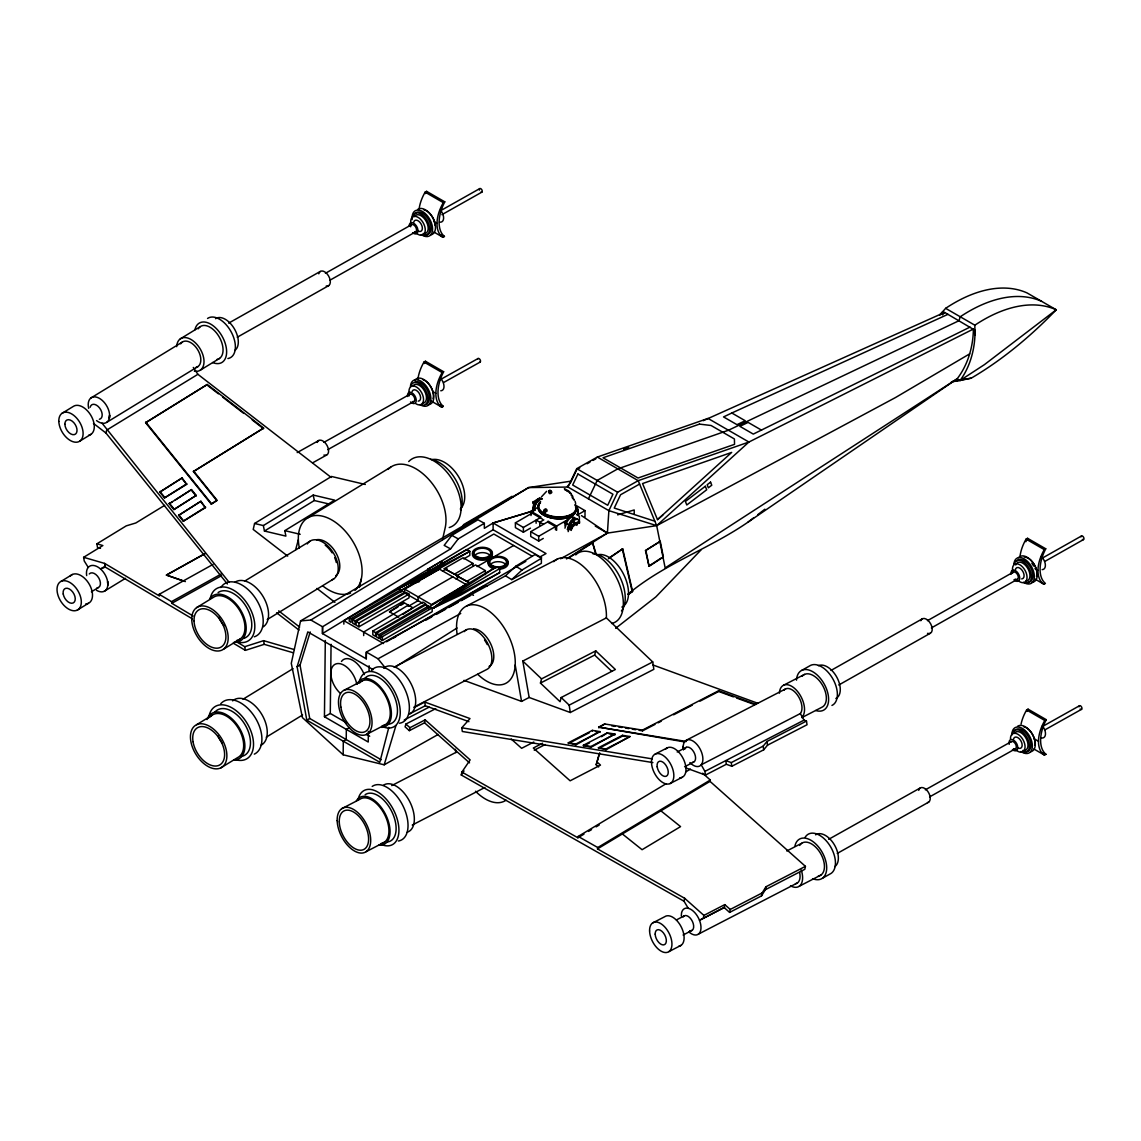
<?xml version="1.0" encoding="UTF-8"?>
<svg xmlns="http://www.w3.org/2000/svg" width="1141" height="1141" viewBox="0 0 1141 1141"><rect width="100%" height="100%" fill="white"/><g stroke="black" fill="none" stroke-linecap="round" stroke-linejoin="round"><path stroke-width="1.5" d="M505.477 575.82L511.724 579.628L541.376 563.369L541.376 558.32L535.129 554.512L515.732 566.236L505.477 575.82L366.347 652.053L366.275 658.842L322.475 633.555L322.546 626.766L450.567 548.892L458.24 538.88L484.34 523.291L477.936 519.768L451.822 535.371L444.163 545.369L450.567 548.892M368.358 731.381L368.243 742.035L324.443 716.748L325.299 640.472M324.443 716.748L330.277 713.453L331.061 644.28M438.244 734.419L384.189 764.812L343.156 754.786L343.313 741.208L346.222 739.568L346.336 729.384L349.26 727.744M366.275 658.842L366.347 652.053L378.028 658.799L385.13 667.67M369.042 671.079L369.099 665.759M951.394 381.893L960.052 380.509A69.43 50.461 89.1 0 0 974.956 335.368L975.027 330.12M974.956 335.368L974.842 325.199L945.632 308.341L939.728 315.044L942.894 311.564M703.255 420.687L944.605 312.392L973.401 329.35A67.676 49.006 -88 0 1 969.665 353.867A68.845 49.862 -88 0 1 957.128 378.812L747.997 522.164C709.502 548.735 664.29 563.768 628.192 594.033M681.305 916.009L681.519 913.014A14.533 8.144 62.7 0 1 693.343 911.203A14.533 8.144 62.7 0 1 700.745 930.129A14.533 8.144 62.7 0 1 688.936 931.955M575.635 510.911L575.82 509.97M109.379 418.191L109.607 415.181A14.533 8.843 58.6 0 0 97.128 397.325A14.533 8.843 58.6 0 0 88.698 408.364M109.365 418.176L109.607 415.181L109.351 418.162A14.533 8.843 58.6 0 1 96.557 420.587M435.762 708.632L405.896 724.064L405.084 726.86L409.348 730.654L409.976 727.701L425.165 719.857L470.149 759.906L461.891 772.058L461.264 774.996L684.029 901.233L688.251 908.322M409.348 730.654L424.538 722.795L425.165 719.857M461.891 772.058L577.902 837.794L578.187 836.439L666.159 783.667M598.64 766.952L596.187 764.77L599.367 753.388M724.649 907.28L699.49 920.288L703.27 918.362L703.897 915.41L684.657 898.281L597.485 848.89L597.77 847.535L710.301 780.016L702.642 773.199M622.415 833.985L642.083 849.703L680.564 826.612L660.91 810.837M684.029 901.233L684.657 898.281M597.485 848.89L710.016 781.371L710.301 780.016M724.15 907.551L724.777 904.613L730.226 909.463L729.598 912.415L724.15 907.551L703.27 918.362M729.598 912.415L761.489 895.913L762.117 892.975L765.939 886.771L805.432 866.347L710.016 781.371M761.489 895.913L765.311 889.723L765.939 886.771M805.432 866.347L804.804 869.299L765.311 889.723M570.8 481.188L528.583 487.578L300.568 620.904L291.283 663.349L302.422 717.603L343.156 754.786M227.401 583.978L105.999 433.081L106.683 430.1L197.892 374.319L331.204 477.451M145.606 422.712L207.263 384.488L263.628 428.089L193.399 471.547L216.847 500.699L211.242 504.122L145.606 422.712L207.263 384.488M159.797 492.099L182.118 477.936L186.668 484.355L164.504 497.918L159.797 492.099L182.118 477.936M164.504 497.918L186.81 483.77M169.196 503.751L191.503 489.589L196.195 495.408L173.888 509.571L169.196 503.751L172.148 501.94M173.888 509.571L196.195 495.408M178.595 515.39L200.902 501.241L205.451 507.659L183.287 521.223L178.595 515.39L200.902 501.241M193.399 471.547L263.628 428.089M183.287 521.223L205.594 507.06M175.115 500.129L191.503 489.589M211.242 504.122L216.975 500.1L193.528 470.948M365.305 484.469L331.461 476.467L254.571 523.491L253.216 529.453L287.703 556.123M359.401 587.458L361.326 579M442.523 539.55L445.204 527.698A43.358 26.371 58.6 0 0 427.119 477.651A43.358 26.371 58.6 0 0 388.068 469.422M548.807 491.229C550.076 493.397 551.773 488.419 548.764 490.972M388.839 727.33L379.81 762.274L306.801 720.142L297.116 666.729L307.799 631.9L373.193 669.667M540.449 683.074L541.561 678.881L595.759 650.869L615.37 669.496L561.172 697.522L560.06 701.715L540.449 683.074L594.646 655.062L595.759 650.869M295.633 549.777L298.329 539.779M384.189 764.812L395.884 725.747M596.187 764.77L599.752 752.974M381.208 759.763L309.724 718.488L300.04 665.089L310.209 631.929M532.776 507.674L533.76 504.579A6.76 3.908 -60 0 1 542.004 498.859M532.562 511.04L532.804 508.344M533.589 510.056L535.086 505.349A6.76 3.908 -60 0 1 542.132 498.974M533.86 510.198L535.343 505.506A6.76 3.908 -60 0 1 539.222 500.029M564.938 528.169L566.435 523.462A6.76 3.908 -60 0 1 574.679 517.743M567.334 529.538L568.831 524.846A6.76 3.908 -60 0 1 577.075 519.112M567.605 529.695L569.102 525.003A6.76 3.908 -60 0 1 577.332 519.269M568.175 531.62L568.931 529.21L571.17 529.424L568.931 529.21M569.373 527.841L570.129 525.445L572.368 525.659L571.598 528.055L569.373 527.841L571.598 528.055M569.445 528.854L570.429 525.759A6.76 3.908 -60 0 1 575.963 519.483A6.76 3.908 -60 0 1 579.557 523.149M569.901 528.155L570.671 525.744M571.07 527.741L572.368 525.659M571.085 530.437L572.54 527.085A3.181 1.84 -60 0 1 572.725 525.63M462.276 527.77L463.546 524.646L511.995 496.321L512.58 496.934M300.568 620.904L310.865 620.019L528.583 487.578L567.99 487.05L576.747 468.637L597.342 457.056L708.019 418.433L748.91 442.038L973.416 329.022M570.5 482.814L576.833 469.507L579.771 467.853M588.428 498.845L597.199 480.432L617.709 468.908L728.471 430.228L959.01 320.707L960.237 316.77A155.019 89.497 -60 0 1 1041.647 301.352M560.602 558.748L607.411 533.104L656.674 525.644L748.91 442.038L638.218 480.661L617.638 492.242L608.88 510.655L607.411 533.104L566.492 558.933M541.476 496.848L546.61 491.315M549.334 491.728C548.55 493.882 552.7 491.115 550.09 491.229M550.732 490.944L549.377 492.142L549.334 491.029L550.732 490.944L548.978 492.013L549.163 490.801M461.264 774.996L464.016 770.945M572.126 497.604L574.023 499.744M726.346 764.27L725.804 760.591L731.281 762.602L763.186 746.1L766.98 741.479L806.487 721.069L807.029 724.749L767.536 745.159L763.728 749.794L731.837 766.281L726.346 764.27L705.466 775.067L686.112 768.007L685.741 765.554M944.605 312.392L944.42 312.62A67.676 22.52 -39.9 0 1 942.495 314.902M567.377 486.408L569.573 483.912M652.894 762.587L462.319 731.481L461.777 727.787L470.006 718.573L424.752 702.043L414.126 707.548M701.116 549.834L655.861 596.9L615.641 628.306M511.724 579.628L521.979 570.044L541.376 558.32M657.501 519.64L731.681 452.406L642.568 483.556L657.501 519.64L662.878 515.033M802.194 716.905L802.423 716.733A18.584 10.412 62.7 0 0 795.976 689.706A18.584 10.412 62.7 0 0 779.389 693.172M747.997 522.164L753.63 517.843M757.838 514.605L764.869 509.214M466.141 584.292L432.824 608.296L429.672 606.484L496.52 566.749L499.687 568.575L499.687 572.625L460.85 595.046L432.824 608.296L457.698 589.441L466.141 584.292L431.455 604.587L404.741 589.17L404.741 592.949L422.555 603.232M609.38 557.721L622.701 548.85L632.599 591.423L628.434 594.318M608.381 558.776L622.701 548.85M628.006 594.247L632.599 591.423M398.737 617.181L389.495 611.833L403.643 602.448L412.899 607.796L402.987 614.357M496.52 566.749L432.824 608.296L499.687 572.625M645.492 550.575L660.24 541.333L663.377 556.993L649.058 566.307L645.492 550.575L660.24 541.333M648.63 566.221L661.509 557.835M597.342 457.056L638.218 480.661L656.674 525.644L665.16 567.933L957.128 378.826L960.052 380.509L984.426 364.635L1056.238 309.781L1027.043 292.923A155.019 89.497 -60 0 0 945.632 308.341M395.656 666.758L457.07 627.992M568.589 558.049L592.635 542.874L596.287 554.355M180.321 338.848L200.26 326.654M62.042 413.299L73.238 406.467A16.516 10.041 58.6 0 1 91.508 416.494A16.516 10.041 58.6 0 1 88.613 435.263M91.08 397.867L182.289 342.086M106.769 422.327L197.978 366.546M79.87 441.096L91.066 434.265M200.374 370.126L219.571 358.388M100.479 548.336L97.498 547.48L96.899 543.815L126.266 525.858L135.822 522.977L164.604 505.377M88.242 567.391L84.234 560.958L83.635 557.307L102.861 545.541L96.899 543.815M61.129 581.34L72.325 574.494M105.115 566.221L100.551 569.017L105.243 567.063L192.059 618.664M91.38 591.822L98.368 587.558M104.23 591.323L125.51 578.302M77.217 610.15A16.516 10.041 58.6 0 0 73.038 584.805A16.516 10.041 58.6 0 0 57.264 592.279A16.516 10.041 58.6 0 0 77.217 610.15L88.413 603.304M263.343 525.573L313.233 495.066L334.684 500.143L284.808 530.651L285.892 536.113L264.441 531.036L263.343 525.573L254.571 523.491M264.441 531.036L314.317 500.528L329.179 504.037M306.815 518.442L390.693 467.154M196.609 607.611L213.381 597.356A24.774 15.075 58.6 0 1 240.78 612.389A24.774 15.075 58.6 0 1 236.458 640.572M244.659 581.126L309.796 541.305M267.222 619.577L333.857 578.829M223.351 649.315L240.123 639.046M196.609 724.706L213.381 714.437A24.774 15.061 58.6 0 1 239.111 729.57A24.774 15.061 58.6 0 1 237.513 757.653L220.741 767.907A24.774 15.061 58.6 0 1 190.804 741.108A24.774 15.061 58.6 0 1 214.465 729.898A24.774 15.061 58.6 0 1 220.741 767.907M243.033 699.219L293.023 668.655M266.267 737.172L302.622 714.951M535.343 510.212L493.112 523.006L484.34 528.34L484.34 523.291M322.475 633.555L493.112 529.752L493.112 523.006L532.975 511.025M401.589 587.33L398.323 588.385L469.821 551.331L466.669 549.52L398.323 588.385L401.475 590.211L469.821 551.331L469.821 555.382L463.745 558.89M440.141 603.86L432.824 608.296L499.687 568.575M685.869 771.829L690.419 769.105M577.902 837.794L583.964 834.142M588.514 831.418L591.551 829.607M596.101 826.868L599.139 825.057M969.665 353.867L895.557 397.51L656.674 525.644L608.88 510.655L567.99 487.05M532.89 503.595L532.89 502.069L539.679 498.146L539.679 499.658M427.989 569.059L441.068 561.515L443.992 563.198L430.913 570.757L427.989 569.059L427.989 570.956M531.007 515.561L531.007 511.282L538.452 506.989M343.855 624.141L343.855 620.633L398.965 588.756M402.017 587.059L405.069 585.29M408.136 583.522L493.839 534.045L531.948 556.052M530.465 528.14L523.391 532.219L515.404 527.613L515.404 522.835L532.162 513.15L542.588 519.184M351.086 618.565L351.086 622.344L349.217 621.26L349.217 617.481L351.086 618.565L400.833 589.84L400.833 592.35M352.683 619.449L402.145 590.895L404.599 592.307L355.136 620.875L352.683 619.449L352.683 623.228L355.136 624.64L355.136 620.875M404.741 589.17L439.442 569.145L466.141 584.563M444.263 568.646L458.097 576.105L444.263 568.646L463.132 557.764L472.987 563.454L472.987 566.15M442.48 571.17L447.03 568.532M356.12 621.403L406.225 592.479L409.034 594.104L409.034 597.87L358.93 626.808L356.12 625.182L356.12 621.403L358.93 623.029L409.034 594.104M515.404 522.835L523.391 527.442L540.149 517.772M543.815 519.882L539.779 522.207L539.779 525.402M454.132 574.351L472.987 563.454M389.495 611.833L397.981 606.941M400.819 605.3L403.643 603.66M543.273 538.424L538.709 541.062L530.722 536.455L530.722 531.677L547.48 521.993L555.453 526.614L555.453 529.795M452.792 576.861L418.105 596.886L418.105 600.665L408.278 606.342L408.278 605.115L363.679 632.071L363.679 635.594M469.179 582.68L456.671 575.806L475.526 564.923L485.396 570.614L485.396 574.665M455.83 578.872L458.882 577.118M477.138 566.578L513.65 545.498M372.822 631.044L422.926 602.12L425.721 603.732L375.617 632.67L372.822 631.044L372.822 634.824L375.617 636.436L375.617 632.67M530.722 531.677L538.709 536.284L555.453 526.614M548.079 521.137L556.608 526.058L565.537 520.909M575.264 504.807A24.161 13.949 0 0 1 577.859 513.792L576.533 514.562L579.371 516.203L579.371 522.578L572.582 526.5L572.582 524.974L579.371 521.052M577.859 513.792L577.859 514.734L585.005 510.612L585.005 516.802M382.007 636.692L379.012 638.432L376.559 637.02L376.559 633.241L426.021 604.673L428.474 606.099L428.474 608.609M466.541 581.511L485.396 570.614M376.559 633.241L379.012 634.653L428.474 606.099M380.552 635.58L382.42 636.649L432.182 607.925L432.182 611.704L382.42 640.429L380.552 639.359L380.552 635.58L430.314 606.855M386.571 641.755L525.83 561.358M461.221 600.665L470.548 595.531L470.548 593.648L483.627 586.089L487.193 586.217M1019.983 556.623A29.88 17.243 -60 0 1 1026.087 539.123L1027.542 538.295L1045.741 548.792A32.547 18.784 -60 0 0 1045.413 583.436L1043.972 584.249L1034.858 579M801.909 670.295L810.652 665.346A22.706 13.264 60.5 0 1 833.344 679.765A22.706 13.264 60.5 0 1 831.946 705.438M1026.087 539.123L1044.3 549.62L1045.741 548.792M831.019 670.423L922.484 618.736M927.49 620.647L1013.436 572.069M1041.633 558.505L1081.525 535.956M1045.099 561.272L1083.465 539.593M931.37 627.935L1017.301 579.357M838.763 685.014L930.229 633.312M1021.067 724.05A29.88 17.243 -60 0 1 1026.615 709.987L1028.07 709.16L1046.268 719.671A32.547 18.784 -60 0 0 1045.94 754.301L1044.486 755.114L1033.874 748.995M1026.615 709.987L1044.814 720.484L1046.268 719.671M419.018 209.644A29.88 17.258 -60 0 1 425.137 192.144L426.591 191.331L444.776 201.843A32.547 18.798 -60 0 0 444.448 236.472L442.993 237.285L433.894 232.037M228.656 323.131L320.222 271.487M425.137 192.144L443.321 202.656L444.776 201.843M325.427 273.284L411.459 224.763M441.325 210.272L479.719 188.622M441.924 214.665L481.859 192.144M329.72 280.329L415.738 231.808M237.228 337.237L328.793 285.592M417.877 379.554A29.88 17.258 -60 0 1 423.996 362.054L425.45 361.241L443.635 371.752A32.547 18.798 -60 0 0 443.307 406.381L441.852 407.209L431.255 401.076M423.996 362.054L442.18 372.565L443.635 371.752M587.087 463.745L590.011 462.091M592.949 460.451L595.873 458.796M401.475 590.211L439.442 569.145M297.116 666.729L300.04 665.089M639.616 484.055L620.576 494.752L614.243 508.059L654.848 521.209M306.801 720.142L309.724 718.488M828.694 839.305L920.131 788.017M925.337 789.829L1011.254 741.65M1043.116 726.147L1079.429 705.78M1045.256 729.67L1081.568 709.303M929.615 796.889L1015.533 748.71M837.237 853.425L928.674 802.137M822.376 878.299L831.119 873.393A22.706 13.321 60.7 0 0 828.723 843.898A22.706 13.321 60.7 0 0 805.189 837.209M297.188 452.578L318.909 440.426M323.916 442.351L409.947 394.244M440.241 379.668L478.108 358.488M443.678 382.477L480.047 362.139M327.767 449.654L413.812 401.546M312.648 462.832L326.626 455.031M166.472 575.05L204.924 553.685L166.472 575.05L185.384 581.596M83.635 557.307L104.63 563.412L159.469 596.001L159.198 594.318L213.039 564.396M159.198 594.318L171.507 601.635L221.297 573.98M171.507 601.635L171.792 603.318L221.568 575.663M392.832 638.375L395.941 636.664M425.479 620.376L431.697 616.953M436.361 614.386L445.675 609.237M448.784 607.525L458.111 602.391M539.807 557.008L546.054 553.57L493.112 523.006M378.028 658.799L460.736 613.473M466.512 606.042L557.664 558.933M344.183 690.191L362.41 680.763M394.144 667.157L466.812 629.59M414.083 707.035L486.765 669.467A22.292 12.494 62.7 0 0 486.736 641.713A22.292 12.494 62.7 0 0 464.216 631.629M366.347 734.504A24.774 13.892 62.7 0 0 360.642 696.195A24.774 13.892 62.7 0 0 338.806 706.336A24.774 13.892 62.7 0 0 366.347 734.504L384.574 725.077M410.118 713.581L425.308 705.737L468.937 721.668M404.199 720.014L429.144 707.12M529.153 697.479L522.806 661.067L606.356 617.88L652.738 661.951L653.836 669.325L570.286 712.512L529.153 697.479L521.565 701.401L463.973 680.364M341.644 808.712L359.871 799.285A24.774 13.892 62.7 0 1 385.102 815.573A24.774 13.892 62.7 0 1 381.065 843.556M391.72 785.593L456.486 752.104M561.172 697.522L569.188 705.138L652.738 661.951M533.788 742.035L521.637 748.311L511.225 739.04M542.645 743.205L533.318 748.025L570.129 780.801L600.494 765.098L596.814 761.817M534.245 750.179L545.141 744.545M568.275 742.82L592.364 730.368L599.895 731.595L575.92 744.788L568.275 742.82L575.806 744.046L599.895 731.595M684.728 741.935L598.654 727.117L604.744 723.965L642.426 730.126L718.588 690.761L756.084 704.453M568.389 743.561L589.469 732.665M598.768 727.858L604.744 723.965M412.258 825.043L484.911 787.461M366.218 851.628L384.446 842.201M583.336 745.287L607.426 732.836L614.956 734.062L590.981 747.255L583.336 745.287L590.867 746.528L614.956 734.062M583.45 746.029L589.469 742.905M601.521 736.687L607.426 732.836M598.397 747.754L622.487 735.303L630.017 736.53L606.042 749.723L598.397 747.754L605.928 748.995L630.017 736.53M598.512 748.496L622.601 736.045L625.61 736.53M639.117 730.297L642.54 730.853L654.977 724.435M658.086 722.824L661.195 721.226M673.618 714.794L692.273 705.152M700.046 701.13L718.687 691.489L733.363 696.851M783.639 685.199L804.491 674.417M655.276 754.044L667.428 747.769M686.54 740.11L785.65 688.893M677.198 752.005L686.312 747.298M684.586 766.781L693.699 762.074M783.953 690.219A14.533 8.144 62.7 0 1 797.602 695.211A14.533 8.144 62.7 0 1 800.34 713.553L701.23 764.784L704.91 771.387L705.466 775.067M670.052 783.582A16.516 9.256 62.7 0 0 666.244 758.052A16.516 9.256 62.7 0 0 651.696 764.812A16.516 9.256 62.7 0 0 670.052 783.582L682.204 777.306M801.809 717.632L821.919 707.235A18.584 10.854 60.5 0 0 821.834 684.115A18.584 10.854 60.5 0 0 802.237 676.171M704.91 771.387L804.02 720.156L806.487 721.069M786.777 850.986L801.667 843.285M652.581 922.983L664.732 916.708A16.516 9.256 62.7 0 1 681.548 927.562A16.516 9.256 62.7 0 1 678.852 946.217M676.413 919.931L684.015 915.995M703.897 915.41L724.777 904.613M730.226 909.463L762.117 892.975M683.088 935.021L692.202 930.3M698.349 934.165L797.431 882.934M668.954 951.594L681.106 945.318M799.242 886.257L820.907 875.061M415.41 579.685L398.323 588.385L403.244 586.317M761.546 430.157L748.125 422.412L739.867 426.335L753.288 434.093L970.064 327.082M731.809 412.999L723.551 416.921L736.972 424.666L745.23 420.744L731.809 412.999L947.957 314.317M439.442 568.874L398.323 588.385L430.984 574.023M623.656 449.269L628.705 447.5M413.028 583.621L419.56 581.511M237.157 642.183L244.759 646.69L263.614 640.672L294.121 649.529M233.178 643.11L245.358 650.356L264.227 644.337L293.023 652.695M617.638 514.848L634.211 509.956L634.211 513.336M960.052 380.509L971.248 378.156A329.578 190.29 -60 0 0 1056.238 309.781A155.019 89.497 -60 0 0 974.842 325.199M549.705 490.516L550.59 490.858M952.621 381.394L971.248 378.156M194.384 371.253L197.635 371.253A18.584 11.296 58.6 0 0 197.25 344.796A18.584 11.296 58.6 0 0 176.698 346.664M483.627 586.089L487.136 586.289M592.635 542.874L595.673 554.284M611.704 725.819L615.127 726.389M618.55 726.945L621.988 727.502M625.411 728.058L628.834 728.628M632.257 729.185L635.694 729.741M461.777 727.787L652.338 758.893M598.654 727.117L686.369 741.493M595.488 731.595L600.009 732.337M609.037 733.82L615.07 734.804M567.662 523.847L564.381 523.091L567.662 524.461M284.808 530.651L300.197 534.288M545.198 510.498L543.915 510.883L545.441 511.952L544.77 509.884L543.772 510.212L544.029 511.567M166.472 575.121L183.829 581.126M652.88 664.946L757.981 703.341M736.63 698.05L754.558 704.596M456.671 575.806L469.094 582.452M567.933 491.101L566.863 491.072M451.822 535.371L458.24 538.88M578.187 836.439L597.77 847.535M1034.93 568.66L1037.968 570.414M576.747 468.637L617.638 492.242M1033.946 738.655L1038.495 741.279M1042.903 752.547L1045.94 754.301M575.05 504.864L585.005 510.612M595.288 526.101L607.411 533.104L581.482 515.618M532.89 502.069L535.714 503.694M571.213 526.315L572.54 527.085M570.628 526.928L571.955 527.698M531.007 511.282L540.962 517.03M543.458 524.318L536.113 520.096L536.113 523.277M493.112 529.752L541.647 557.764M470.548 593.648L473.472 595.331M425.522 604.944L429.972 607.511M343.855 620.633L383.504 643.524M310.865 620.019L322.546 626.766L322.546 633.512M330.277 713.453L346.336 722.738M366.774 734.533L369.698 736.216M433.951 221.696L436.989 223.451M441.41 234.718L444.448 236.472M432.824 391.62L435.862 393.36M440.283 404.627L443.307 406.381M171.792 603.318L193.071 615.969M515.732 566.236L521.979 570.044M544.371 511.667L545.583 511.582L545.355 510.769M207.134 385.087L218.402 393.802M222.623 397.082L243.76 413.427M252.218 419.959L263.485 428.688M316.941 588.428L334.912 602.334M93.462 423.382L105.999 433.081M278.675 610.863L299.627 627.065M276.607 612.76L298.956 630.046M424.538 722.795L469.522 762.858M405.896 724.064L409.976 727.701M594.646 655.062L611.804 671.364M522.806 661.067L541.561 678.881M569.901 492.627L570.557 493.425M574.137 500.015L572.511 497.062M145.748 422.113L211.385 503.523M181.975 478.535L186.668 484.355M191.374 490.188L196.067 496.007M200.759 501.84L205.451 507.659M159.94 491.5L164.632 497.319M169.324 503.152L174.031 508.972M178.723 514.805L183.416 520.624M229.184 582.381L102.077 423.211M565.38 490.33L564.353 488.762L565.137 489.118A30.08 15.703 4.4 0 1 569.516 491.628L572.796 496.492A22.706 11.852 4.4 0 0 571.17 495.351M567.319 491.072L570.914 493.454M193.3 367.431L197.892 374.319M545.526 510.712C543.316 507.845 544.585 513.607 545.455 511.054M800.34 713.553L804.02 720.156M575.093 501.227L575.677 503.566M622.273 548.778L632.157 591.352M645.92 550.647L649.058 566.307M313.233 495.066L314.317 500.528M515.204 664.989L521.565 701.401M263.614 640.672L264.227 644.337M244.759 646.69L245.358 650.356M104.63 563.412L105.243 567.063M766.98 741.479L767.536 745.159M763.186 746.1L763.728 749.794M731.281 762.602L731.837 766.281M718.588 690.761L718.687 691.489M642.426 730.126L642.54 730.853M622.487 735.303L622.601 736.045M605.928 748.995L606.042 749.723M592.364 730.368L592.479 731.096M590.867 746.528L590.981 747.255M575.806 744.046L575.92 744.788M569.188 705.138L570.286 712.512M424.752 702.043L425.308 705.737M683.388 749.58L683.217 746.342A14.533 8.144 62.7 0 1 694.527 742.121A14.533 8.144 62.7 0 1 702.614 761.789A14.533 8.144 62.7 0 1 689.891 762.587M556.608 526.058L556.608 530.337M538.709 536.284L538.709 541.062M523.391 527.442L523.391 532.219M441.068 561.515L441.068 563.397M382.42 636.649L382.42 640.429M379.012 634.653L379.012 638.432M358.93 623.029L358.93 626.808M371.467 670.537A30.565 17.129 62.7 0 1 403.614 686.668A30.565 17.129 62.7 0 1 399.436 723.237M1024.304 557.093A12.394 7.231 60.5 0 1 1033.96 563.982A12.394 7.231 60.5 0 1 1036.527 576.39M341.459 661.466A18.584 10.868 60.7 0 1 364.207 674.616M365.134 794.707A26.428 14.819 62.7 0 1 392.033 812.092A26.428 14.819 62.7 0 1 387.74 841.93M683.159 916.936A8.258 4.635 62.7 0 1 692.416 921.429A8.258 4.635 62.7 0 1 689.749 930.685M356.349 800.854A26.428 14.819 62.7 0 1 385.458 814.203A26.428 14.819 62.7 0 1 378.883 845.11M372.194 786.42A30.565 17.129 62.7 0 1 403.301 806.516A30.565 17.129 62.7 0 1 398.337 841.017M358.06 799.641A30.565 17.129 62.7 0 1 380.195 793.623A30.565 17.129 62.7 0 1 398.922 829.307A30.565 17.129 62.7 0 1 381.665 844.625M340.417 693.386A18.584 10.868 60.7 0 1 334.812 664.433A18.584 10.868 60.7 0 1 356.719 683.972M383.347 785.293A26.428 14.819 62.7 0 1 409.747 801.638A26.428 14.819 62.7 0 1 407.251 832.203M506.048 800.169A43.358 24.303 62.7 0 1 475.497 791.241M455.83 752.604A43.358 24.303 62.7 0 1 455.402 749.238M1041.391 556.637A8.258 4.821 60.5 0 1 1045.37 564.866A8.258 4.821 60.5 0 1 1042.147 569.63M1031.878 563.312A12.394 7.231 60.5 0 1 1033.603 566.05M1042.403 725.947A8.258 4.849 60.7 0 1 1045.47 734.362A8.258 4.849 60.7 0 1 1041.362 737.956M794.963 845.895A22.706 13.321 60.7 0 1 812.406 841.188A22.706 13.321 60.7 0 1 826.697 867.788A22.706 13.321 60.7 0 1 812.563 878.656M1011.924 734.961A14.448 8.472 60.7 0 1 1021.794 728.101A14.448 8.472 60.7 0 1 1032.363 745.572A14.448 8.472 60.7 0 1 1022.493 752.432M815.601 834.827A18.584 10.897 60.7 0 1 834.185 844.468A18.584 10.897 60.7 0 1 834.827 866.59M799.641 872.551A14.533 8.144 62.7 0 1 795.448 883.719M799.67 845.452A18.584 10.897 60.7 0 1 820.265 852.926A18.584 10.897 60.7 0 1 818.254 876.131M684.7 749.266A8.258 4.635 62.7 0 1 693.685 751.791A8.258 4.635 62.7 0 1 692.487 762.316M665.503 749.28A16.516 9.256 62.7 0 1 683.217 758.637A16.516 9.256 62.7 0 1 679.779 777.805M918.719 790.356A8.258 4.849 60.7 0 1 927.804 791.412A8.258 4.849 60.7 0 1 927.505 802.622M801.239 869.998A18.584 10.412 62.7 0 1 790.485 885.801M1081.04 536.855A2.068 1.212 60.5 0 1 1082.581 536.127A2.068 1.212 60.5 0 1 1083.95 538.709A2.068 1.212 60.5 0 1 1082.395 539.422M1010.47 738.94A10.326 6.047 60.7 0 1 1018.157 734.405A10.326 6.047 60.7 0 1 1025.003 747.968A10.326 6.047 60.7 0 1 1016.118 750.136M1010.812 742.121A4.136 2.425 60.7 0 1 1015.875 744.745A4.136 2.425 60.7 0 1 1013.493 748.653M457.113 634.296A43.358 24.303 62.7 0 1 484.797 608.296A43.358 24.303 62.7 0 1 515.047 666.986A43.358 24.303 62.7 0 1 477.708 674.274M359.957 679.722A30.565 17.129 62.7 0 1 395.114 692.558A30.565 17.129 62.7 0 1 383.633 727.059M1079.044 706.792A2.068 1.212 60.7 0 1 1080.57 705.88A2.068 1.212 60.7 0 1 1081.939 708.59A2.068 1.212 60.7 0 1 1080.17 709.032M1014.235 733.463A10.326 6.047 60.7 0 1 1026.33 738.798A10.326 6.047 60.7 0 1 1022.821 750.464M1012.153 733.991A12.394 7.26 60.7 0 1 1021.908 731.609A12.394 7.26 60.7 0 1 1029.439 746.528A12.394 7.26 60.7 0 1 1020.981 751.52M1012.595 573.067A4.136 2.41 60.5 0 1 1016.046 572.782A4.136 2.41 60.5 0 1 1018.257 577.845A4.136 2.41 60.5 0 1 1015.19 579.015M575.692 554.911A39.236 21.979 62.7 0 1 616.154 577.089A39.236 21.979 62.7 0 1 611.59 623.485M1009.2 744.331A6.19 3.637 60.7 0 1 1012.866 739.782A6.19 3.637 60.7 0 1 1017.772 747.897A6.19 3.637 60.7 0 1 1012.409 749.623M1013.493 739.183A6.19 3.637 60.7 0 1 1018.385 737.985A6.19 3.637 60.7 0 1 1022.151 745.444A6.19 3.637 60.7 0 1 1017.915 747.94M1014.406 731.124A12.394 7.26 60.7 0 1 1028.911 737.528A12.394 7.26 60.7 0 1 1024.704 751.52M1017.587 726.275A14.448 8.472 60.7 0 1 1032.962 735.432A14.448 8.472 60.7 0 1 1030.48 751.819M364.678 678.567A26.428 14.804 62.7 0 1 393.017 693.543A26.428 14.804 62.7 0 1 387.512 724.221M357.104 684.144A26.428 14.804 62.7 0 1 385.858 694.641A26.428 14.804 62.7 0 1 381.436 727.359M473.629 628.862A20.652 11.567 62.7 0 1 491.443 645.535A20.652 11.567 62.7 0 1 489.061 666.415M383.818 668.17A26.428 14.804 62.7 0 1 410.161 682.076A26.428 14.804 62.7 0 1 409.619 713.995M484.54 640.044A20.652 11.567 62.7 0 1 487.293 644.651M592.949 553.799A33.032 18.513 62.7 0 1 619.677 576.562A33.032 18.513 62.7 0 1 621.488 610.877M1011.083 574.308A6.19 3.623 60.5 0 1 1015.262 570.543A6.19 3.623 60.5 0 1 1022.165 570.343A6.19 3.623 60.5 0 1 1021.708 578.915M1015.262 570.543A6.19 3.623 60.5 0 1 1019.712 578.915A6.19 3.623 60.5 0 1 1013.978 579.771M597.342 554.868A28.91 16.202 62.7 0 1 624.198 575.52A28.91 16.202 62.7 0 1 621.874 607.069M818.425 665.702A18.584 10.854 60.5 0 1 836.981 677.497A18.584 10.854 60.5 0 1 835.854 698.506M920.816 620.733A8.258 4.821 60.5 0 1 930.742 623.97A8.258 4.821 60.5 0 1 927.519 633.355M1023.677 726.731A12.394 7.26 60.7 0 1 1034.773 745.073M489.931 565.594A8.329 4.806 0 0 1 497.476 561.686A8.329 4.806 0 0 1 505.976 564.895M359.529 683.031A24.774 13.892 62.7 0 1 385.601 696.11A24.774 13.892 62.7 0 1 382.206 725.762M553.727 561.686A43.358 24.303 62.7 0 1 587.358 570.4A43.358 24.303 62.7 0 1 606.356 617.88M1018.514 557.721A14.448 8.443 60.5 0 1 1034.702 565.537A14.448 8.443 60.5 0 1 1031.607 582.366M1014.349 563.654A12.394 7.231 60.5 0 1 1029.239 568.518A12.394 7.231 60.5 0 1 1024.418 582.595M1015.747 564.98A10.326 6.033 60.5 0 1 1027.456 567.861A10.326 6.033 60.5 0 1 1025.93 581.054M796.504 680.15A22.706 13.264 60.5 0 1 812.135 671.364A22.706 13.264 60.5 0 1 828.509 697.237A22.706 13.264 60.5 0 1 815.744 710.515M1013.921 564.282A14.448 8.443 60.5 0 1 1024.746 559.204A14.448 8.443 60.5 0 1 1034.331 577.246A14.448 8.443 60.5 0 1 1023.506 582.324M1012.595 570.899A10.326 6.033 60.5 0 1 1019.555 564.61A10.326 6.033 60.5 0 1 1026.971 578.573A10.326 6.033 60.5 0 1 1017.43 580.013M1043.972 584.249A29.88 17.243 -60 0 1 1044.3 549.62M1044.486 755.114A29.88 17.243 -60 0 1 1044.814 720.484M496.264 567.776A9.998 5.776 0 0 1 489.988 558.748A9.998 5.776 0 0 1 506.818 559.275A9.998 5.776 0 0 1 498.874 567.861M506.362 560.26A9.998 5.776 0 0 1 498.874 569.273M493.796 568.717A9.998 5.776 0 0 1 489.104 561.03M1025.887 541.718A32.547 18.784 -60 0 1 1027.542 538.295M1016.816 561.001A12.394 7.231 60.5 0 1 1030.694 567.69A12.394 7.231 60.5 0 1 1028.041 582.124M1026.943 711.442A32.547 18.784 -60 0 1 1028.07 709.16M578.002 510.626A24.161 13.949 0 0 1 577.859 514.734M575.264 505.748A24.161 13.949 0 0 1 577.703 509.613M198.277 328.808A18.584 10.839 60.6 0 1 218.83 336.281A18.584 10.839 60.6 0 1 216.933 359.458M220.841 587.558A30.565 18.584 58.6 0 1 255.284 597.927A30.565 18.584 58.6 0 1 254.315 636.821M423.853 209.801A12.394 7.231 60.6 0 1 435.206 225.576M317.241 442.437A8.258 4.835 60.8 0 1 327.153 445.66A8.258 4.835 60.8 0 1 323.916 455.074M89.283 573.952A8.258 5.02 58.6 0 1 98.91 578.187A8.258 5.02 58.6 0 1 97.056 587.872M407.594 396.498A6.19 3.623 60.8 0 1 411.773 392.704A6.19 3.623 60.8 0 1 416.208 401.09A6.19 3.623 60.8 0 1 410.475 401.974M412.115 391.477A6.19 3.623 60.8 0 1 419.146 393.203A6.19 3.623 60.8 0 1 418.205 401.133M214.836 712.155A26.428 16.074 58.6 0 1 245.044 724.72A26.428 16.074 58.6 0 1 241.193 756.512M207.02 719.543A26.428 16.074 58.6 0 1 238.227 726.189A26.428 16.074 58.6 0 1 234.119 760.091M232.621 700.874A26.428 16.074 58.6 0 1 261.218 713.467A26.428 16.074 58.6 0 1 260.704 745.401M96.486 590.296A14.533 8.843 58.6 0 0 107.824 584.919L107.653 581.696A14.533 8.843 58.6 0 0 95.031 565.765A14.533 8.843 58.6 0 0 86.673 575.592M210.258 716.848A24.774 15.061 58.6 0 1 212.24 715.079M220.698 703.826A30.565 18.584 58.6 0 1 254.201 716.092A30.565 18.584 58.6 0 1 254.315 754.144M208.746 717.86A30.565 18.584 58.6 0 1 231.452 707.577A30.565 18.584 58.6 0 1 253.43 741.935A30.565 18.584 58.6 0 1 235.502 759.692M410.888 385.872A12.394 7.26 60.8 0 1 425.764 390.721A12.394 7.26 60.8 0 1 420.901 404.841M222.224 742.991A21.679 13.179 58.6 0 1 217.817 735.774M70.243 576.105A16.516 10.041 58.6 0 1 89.469 584.577A16.516 10.041 58.6 0 1 85.775 603.931M409.106 393.117A10.326 6.047 60.8 0 1 415.452 386.499A10.326 6.047 60.8 0 1 423.553 399.336A10.326 6.047 60.8 0 1 415.795 403.714M413.113 385.658A10.326 6.047 60.8 0 1 424.666 391.235A10.326 6.047 60.8 0 1 422.412 403.286M408.963 396.041A4.136 2.425 60.8 0 1 411.815 394.444A4.136 2.425 60.8 0 1 414.782 399.15A4.136 2.425 60.8 0 1 412.457 401.575M410.674 226.774A4.136 2.41 60.6 0 1 413.227 224.691A4.136 2.41 60.6 0 1 416.451 229.17A4.136 2.41 60.6 0 1 414.468 232.022M440.041 377.757A8.258 4.835 60.8 0 1 443.992 386A8.258 4.835 60.8 0 1 440.768 390.778M90.196 407.223A8.258 5.02 58.6 0 1 99.638 408.064A8.258 5.02 58.6 0 1 99.367 419.26M408.72 461.563A39.236 23.861 58.6 0 1 452.578 479.99A39.236 23.861 58.6 0 1 449.212 527.541M479.391 190.105A2.068 1.198 60.6 0 1 480.475 188.55A2.068 1.198 60.6 0 1 482.229 190.989A2.068 1.198 60.6 0 1 480.846 192.116M210.415 597.827A30.565 18.584 58.6 0 1 234.433 590.71A30.565 18.584 58.6 0 1 254.814 625.453A30.565 18.584 58.6 0 1 236.13 641.641M307.314 543.943A22.292 13.564 58.6 0 1 332.445 551.502A22.292 13.564 58.6 0 1 331.731 579.885M350.587 593.063A43.358 26.371 58.6 0 1 323.131 586.203M299.356 548.037A43.358 26.371 58.6 0 1 336.952 523.391A43.358 26.371 58.6 0 1 354.979 590.353M432.139 459.581A28.91 17.586 58.6 0 1 459.224 477.794A28.91 17.586 58.6 0 1 460.265 509.029M477.694 359.001A2.068 1.212 60.8 0 1 480.033 359.572A2.068 1.212 60.8 0 1 479.719 362.21M410.446 386.514A14.448 8.458 60.8 0 1 421.3 381.408A14.448 8.458 60.8 0 1 430.842 399.478A14.448 8.458 60.8 0 1 419.988 404.584M423.011 379.682A12.394 7.26 60.8 0 1 433.024 398.637M414.868 382.05A12.394 7.26 60.8 0 1 427.219 389.908A12.394 7.26 60.8 0 1 426.42 403.943M234.861 582.281A26.428 16.074 58.6 0 1 262.344 595.345A26.428 16.074 58.6 0 1 263.386 626.751M316.528 539.722A20.652 12.565 58.6 0 1 336.31 553.513A20.652 12.565 58.6 0 1 335.768 575.72M325.199 545.17A20.652 12.565 58.6 0 1 332.145 552.886M334.684 557.635A20.652 12.565 58.6 0 1 336.338 562.542M180.677 343.812A14.533 8.843 58.6 0 1 197.407 349.274A14.533 8.843 58.6 0 1 195.838 367.445M409.22 226.018A6.19 3.608 60.6 0 1 413.812 223.294A6.19 3.608 60.6 0 1 417.934 231.423A6.19 3.608 60.6 0 1 412.628 232.721M413.712 222.267A6.19 3.608 60.6 0 1 418.576 221.083A6.19 3.608 60.6 0 1 422.355 228.528A6.19 3.608 60.6 0 1 418.148 231.01M415.067 379.953A14.448 8.458 60.8 0 1 431.241 387.755A14.448 8.458 60.8 0 1 428.089 404.627M209.559 599.096A26.428 16.074 58.6 0 1 241.165 611.005A26.428 16.074 58.6 0 1 234.09 642.24M218.088 592.55A26.428 16.074 58.6 0 1 246.756 607.582A26.428 16.074 58.6 0 1 244.088 638.275M223.993 625.724A21.679 13.193 58.6 0 1 218.844 617.338M318.81 273.811A8.258 4.821 60.6 0 1 328.465 275.765A8.258 4.821 60.6 0 1 326.226 286.02M430.685 459.281A33.032 20.096 58.6 0 1 455.516 479.462A33.032 20.096 58.6 0 1 460.664 510.384M412.158 218.045A14.448 8.429 60.6 0 1 421.956 211.199A14.448 8.429 60.6 0 1 432.567 228.642A14.448 8.429 60.6 0 1 422.769 235.488M474.57 555.838A8.329 4.806 0 0 1 481.973 552.629A8.329 4.806 0 0 1 489.945 555.353M215.535 318.696A18.584 10.839 60.6 0 1 234.09 328.337A18.584 10.839 60.6 0 1 234.818 350.43M411.017 224.406A10.326 6.019 60.6 0 1 417.064 216.833A10.326 6.019 60.6 0 1 425.265 230.339A10.326 6.019 60.6 0 1 416.365 233.206M414.44 216.548A10.326 6.019 60.6 0 1 426.506 221.882A10.326 6.019 60.6 0 1 423.069 233.52M417.777 209.359A14.448 8.429 60.6 0 1 433.138 218.501A14.448 8.429 60.6 0 1 430.728 234.861M194.911 329.82A22.706 13.25 60.6 0 1 212.283 325.128A22.706 13.25 60.6 0 1 226.631 351.685A22.706 13.25 60.6 0 1 212.597 362.538M207.548 318.467A22.706 13.25 60.6 0 1 231.68 332.844A22.706 13.25 60.6 0 1 227.9 358.545M412.158 219.614A12.394 7.231 60.6 0 1 420.558 213.752A12.394 7.231 60.6 0 1 429.644 228.699A12.394 7.231 60.6 0 1 421.243 234.575M442.993 237.285A29.88 17.258 -60 0 1 443.321 202.656M441.852 407.209A29.88 17.258 -60 0 1 442.18 372.565M491.443 551.973A9.998 5.776 0 0 1 482.971 560.231A9.998 5.776 0 0 1 473.002 552.558M414.611 214.194A12.394 7.231 60.6 0 1 429.087 220.598A12.394 7.231 60.6 0 1 424.951 234.575M440.497 210.144A8.258 4.821 60.6 0 1 443.592 218.544A8.258 4.821 60.6 0 1 439.513 222.124M425.45 193.599A32.547 18.798 -60 0 1 426.591 191.331M424.324 363.508A32.547 18.798 -60 0 1 425.45 361.241M550.504 491.657A1.455 0.841 -29.3 0 1 551.773 492.37A1.455 0.841 -29.3 0 1 549.891 493.611A1.455 0.841 -29.3 0 1 549.406 492.384M575.549 507.175A19.169 9.998 4.4 0 1 554.626 518.556A19.169 9.998 4.4 0 1 540.506 502.839M575.663 505.634A19.169 9.998 4.4 0 1 554.754 517.03A19.169 9.998 4.4 0 1 540.62 501.313M575.977 508.059A18.784 9.813 4.4 0 1 554.811 516.645A18.784 9.813 4.4 0 1 539.094 503.495M544.77 510.084A1.455 1.013 57.7 0 1 546.125 509.029A1.455 1.013 57.7 0 1 546.853 511.282A1.455 1.013 57.7 0 1 544.913 510.512M575.734 509.97A18.698 9.756 4.4 0 1 554.683 518.513A18.698 9.756 4.4 0 1 539.037 505.434M572.939 518.485A5.876 3.394 -60 0 1 574.023 518.67M537.739 506.889A6.76 3.908 -60 0 1 540.007 502.867M573.224 522.293A3.181 1.84 -60 0 1 574.379 521.836M573.481 524.147A3.181 1.84 -60 0 1 576.219 522.678A3.181 1.84 -60 0 1 576.847 525.388M565.037 525.944A5.876 3.394 -60 0 1 569.559 517.586M544.557 509.984C544.899 513.593 547.409 509.071 544.557 509.984M534.002 504.564L533.76 507.274L534.002 504.564M577.917 474.028L572.682 485.025L607.711 505.263L612.945 494.253L577.917 474.028M705.338 486.251L685.399 501.455L686.782 504.978L706.707 489.76L705.338 486.251M710.558 482.13L707.163 484.725L708.361 487.806L711.77 485.21L710.558 482.13M699.49 424.11L603.019 457.783L638.047 478.022L734.533 444.348L734.419 438.971L711.057 425.493L699.49 424.11M107.824 584.919L107.625 581.682L107.824 584.919M683.373 749.58L683.217 746.342L683.373 749.58M337.166 820.679A24.774 13.892 62.7 0 0 362.838 852.983A24.774 13.892 62.7 0 0 361.797 816.856A24.774 13.892 62.7 0 0 337.166 820.679M649.586 930.97A16.516 9.256 62.7 0 0 666.701 952.493A16.516 9.256 62.7 0 0 666.016 928.417A16.516 9.256 62.7 0 0 649.586 930.97M339.262 821.862A21.679 12.152 62.7 0 0 361.726 850.131A21.679 12.152 62.7 0 0 360.813 818.525A21.679 12.152 62.7 0 0 339.262 821.862M655.176 934.122A8.258 4.635 62.7 0 0 663.734 944.891A8.258 4.635 62.7 0 0 663.392 932.853A8.258 4.635 62.7 0 0 655.176 934.122M340.859 707.092A21.679 12.152 62.7 0 0 364.963 731.738A21.679 12.152 62.7 0 0 359.971 698.221A21.679 12.152 62.7 0 0 340.859 707.092M657.173 766.809A8.258 4.635 62.7 0 0 666.358 776.194A8.258 4.635 62.7 0 0 664.447 763.429A8.258 4.635 62.7 0 0 657.173 766.809M492.684 565.751A8.329 4.806 0 0 0 506.304 562.998A8.329 4.806 0 0 0 495.351 557.564A8.329 4.806 0 0 0 492.684 565.751M63.226 594.005A8.258 5.02 58.6 0 0 73.195 602.947A8.258 5.02 58.6 0 0 71.113 590.268A8.258 5.02 58.6 0 0 63.226 594.005M193.043 741.764A21.679 13.179 58.6 0 0 219.229 765.212A21.679 13.179 58.6 0 0 213.738 731.937A21.679 13.179 58.6 0 0 193.043 741.764M58.819 421.428A16.516 10.041 58.6 0 0 77.431 442.109A16.516 10.041 58.6 0 0 76.632 418.062A16.516 10.041 58.6 0 0 58.819 421.428M64.894 424.309A8.258 5.02 58.6 0 0 74.194 434.65A8.258 5.02 58.6 0 0 73.794 422.626A8.258 5.02 58.6 0 0 64.894 424.309M194.027 620.889A21.679 13.193 58.6 0 0 218.473 648.031A21.679 13.193 58.6 0 0 217.418 616.468A21.679 13.193 58.6 0 0 194.027 620.889M191.759 619.805A24.774 15.075 58.6 0 0 219.685 650.826A24.774 15.075 58.6 0 0 218.487 614.757A24.774 15.075 58.6 0 0 191.759 619.805M476.781 557.806A9.998 5.776 0 0 0 492.384 553.485A9.998 5.776 0 0 0 478.108 547.851A9.998 5.776 0 0 0 476.781 557.806M477.722 557.022A8.329 4.806 0 0 0 490.73 553.414A8.329 4.806 0 0 0 478.821 548.707A8.329 4.806 0 0 0 477.722 557.022"/></g></svg>
